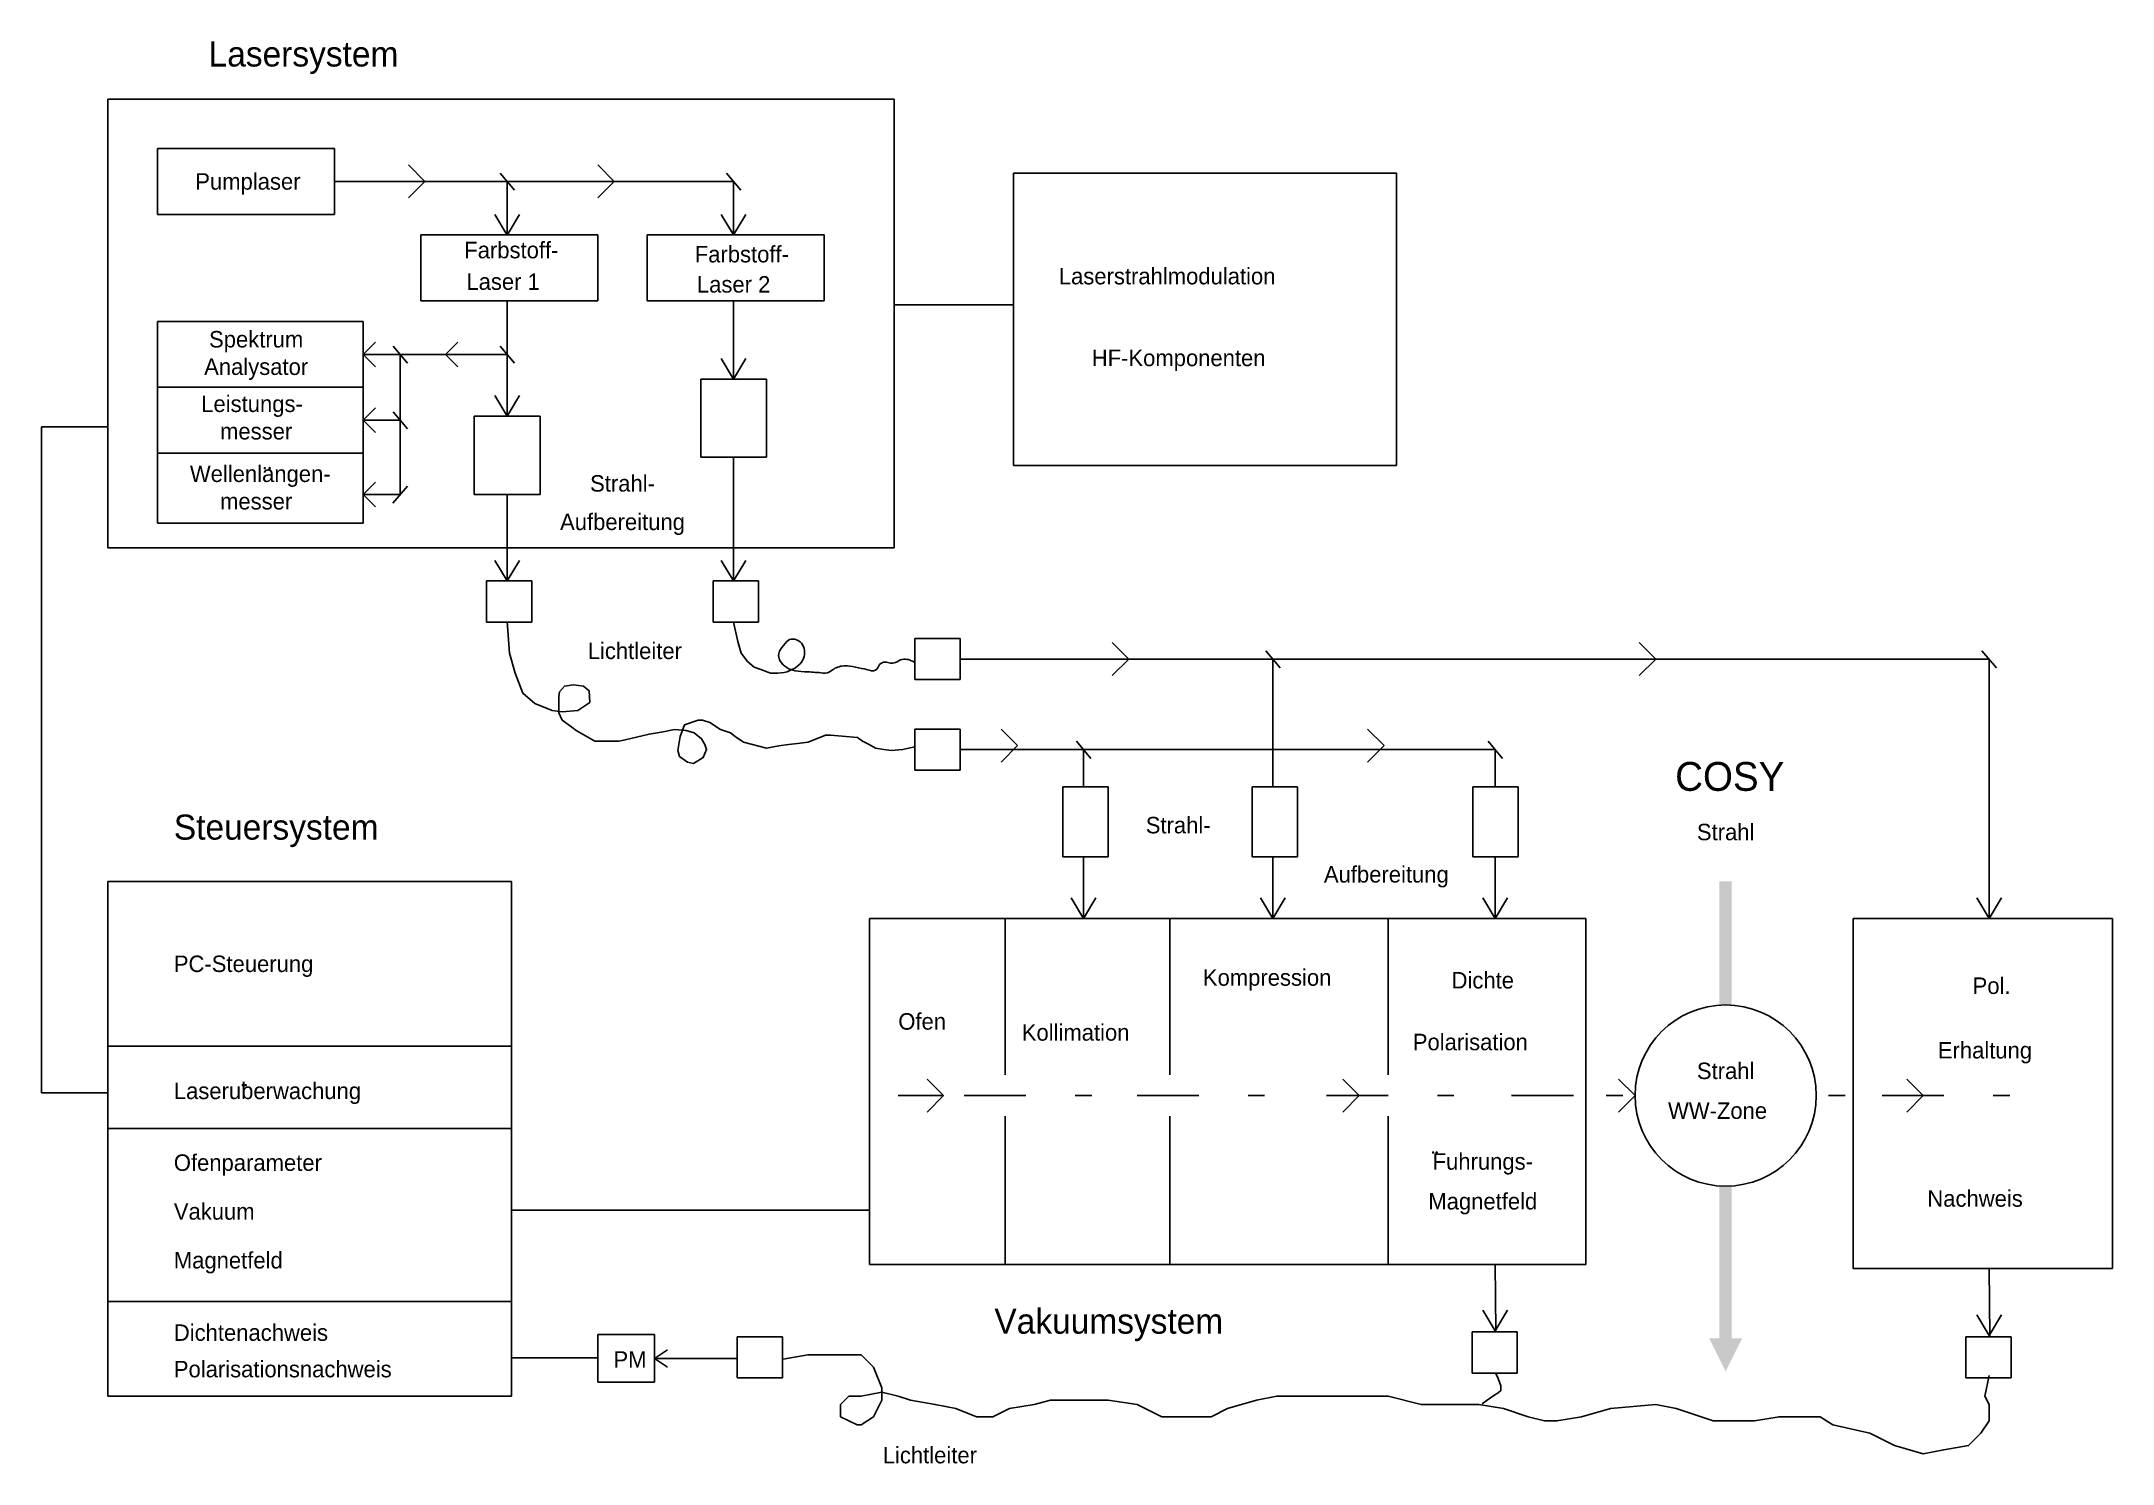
# Model space of a CAD drawing. Extents: x -32.4 to 17.9, y -8.5 to 26.
import ezdxf
from ezdxf.enums import TextEntityAlignment as Align

# ---------------------------------------------------------------- set-up
doc = ezdxf.new("R2010")
doc.units = 0
doc.layers.get('0').update_dxf_attribs({"linetype": 'CONTINUOUS'})

# ---------------------------------------------------------------- blocks, each defined once
blk = doc.blocks.new('RECTANG')
at = {"color": 0}
for p, q in [((1, 1), (0, 1)), ((0, 1), (0, 0)), ((1, 0), (1, 1)), ((0, 0), (1, 0))]:
    blk.add_line(p, q, dxfattribs=at)

msp = doc.modelspace()

# ---------------------------------------------------------------- linework, layer by layer
at = {"color": 0}
for p, q in [((-23.1, 22.6), (-23.5, 23)), ((-21.273, 22.803), (-20.922, 22.389)), ((-18.5, 22.6), (-18.9, 23)), ((-15.773, 22.803), (-15.422, 22.389)), ((-25.3, 22.6), (-15.6, 22.6)), ((-23.1, 22.6), (-23.5, 22.2)), ((-21.1, 22.6), (-21.1, 21.3)), ((-18.5, 22.6), (-18.9, 22.2)), ((-15.6, 22.6), (-15.6, 21.3)), ((-21.1, 21.297), (-21.4, 21.797)), ((-21.1, 21.297), (-20.8, 21.797)), ((-15.6, 21.3), (-15.9, 21.8)), ((-15.6, 21.3), (-15.3, 21.8)), ((-21.1, 19.7), (-21.1, 16.9)), ((-15.6, 19.7), (-15.6, 17.8)), ((-8.8, 19.6), (-11.7, 19.6)), ((-24.6, 18.4), (-24.3, 18.7)), ((-22.6, 18.4), (-22.3, 18.7)), ((-21.1, 18.4), (-24.6, 18.4)), ((-24.6, 18.4), (-24.3, 18.1)), ((-23.873, 18.603), (-23.522, 18.189)), ((-23.7, 18.4), (-23.7, 15)), ((-22.6, 18.4), (-22.3, 18.1)), ((-21.273, 18.603), (-20.922, 18.189)), ((-15.6, 17.8), (-15.9, 18.3)), ((-15.6, 17.8), (-15.3, 18.3)), ((-29.6, 17.6), (-24.6, 17.6)), ((-21.1, 16.9), (-21.4, 17.4)), ((-21.1, 16.9), (-20.8, 17.4)), ((-32.417, 0.466), (-32.417, 16.637)), ((-32.417, 16.637), (-30.8, 16.637)), ((-24.6, 16.8), (-24.3, 17.1)), ((-23.7, 16.8), (-24.6, 16.8)), ((-24.6, 16.8), (-24.3, 16.5)), ((-23.873, 17.003), (-23.522, 16.589)), ((-29.6, 16), (-24.6, 16)), ((-15.6, 15.9), (-15.6, 12.9)), ((-24.6, 15), (-24.3, 15.3)), ((-23.527, 15.203), (-23.878, 14.789)), ((-23.7, 15), (-24.6, 15)), ((-24.6, 15), (-24.3, 14.7)), ((-21.1, 15), (-21.1, 12.9)), ((-21.1, 12.897), (-21.4, 13.397)), ((-21.1, 12.897), (-20.8, 13.397)), ((-15.6, 12.897), (-15.9, 13.397)), ((-15.6, 12.897), (-15.3, 13.397)), ((-6, 11), (-6.4, 11.4)), ((-2.673, 11.203), (-2.322, 10.789)), ((6.8, 11), (6.4, 11.4)), ((14.727, 11.203), (15.078, 10.789)), ((-10.1, 11), (14.9, 11)), ((-6, 11), (-6.4, 10.6)), ((-2.5, 11), (-2.5, 7.9)), ((6.8, 11), (6.4, 10.6)), ((14.9, 11), (14.9, 4.7)), ((-8.7, 8.9), (-9.1, 9.3)), ((0.2, 8.9), (-0.2, 9.3)), ((-10.1, 8.8), (2.9, 8.8)), ((-8.7, 8.9), (-9.1, 8.5)), ((-7.273, 9.003), (-6.922, 8.589)), ((-7.1, 8.8), (-7.1, 7.9)), ((0.2, 8.9), (-0.2, 8.5)), ((2.727, 9.003), (3.078, 8.589)), ((2.9, 8.8), (2.9, 7.9)), ((-7.1, 6.2), (-7.1, 4.7)), ((-2.5, 6.2), (-2.5, 4.7)), ((2.9, 6.2), (2.9, 4.7)), ((-7.1, 4.7), (-7.4, 5.2)), ((-7.1, 4.7), (-6.8, 5.2)), ((-2.5, 4.7), (-2.8, 5.2)), ((-2.5, 4.7), (-2.2, 5.2)), ((2.9, 4.7), (2.6, 5.2)), ((2.9, 4.7), (3.2, 5.2)), ((14.9, 4.7), (14.6, 5.2)), ((14.9, 4.7), (15.2, 5.2)), ((-9, 4.7), (-9, 0.9)), ((-5, 4.7), (-5, 0.9)), ((0.3, 4.7), (0.3, 0.9)), ((-30.8, 1.6), (-21, 1.6)), ((-10.5, 0.4), (-10.9, 0.8)), ((-0.4, 0.4), (-0.8, 0.8)), ((6.3, 0.4), (5.9, 0.8)), ((13.3, 0.4), (12.9, 0.8)), ((-30.8, 0.466), (-32.417, 0.466)), ((-10.5, 0.4), (-11.6, 0.4)), ((-10.5, 0.4), (-10.9, 0)), ((-10, 0.4), (-8.5, 0.4)), ((-7.3, 0.4), (-6.9, 0.4)), ((-5.8, 0.4), (-4.3, 0.4)), ((-3.1, 0.4), (-2.7, 0.4)), ((-1.2, 0.4), (0.3, 0.4)), ((-0.4, 0.4), (-0.8, 0)), ((1.5, 0.4), (1.9, 0.4)), ((3.3, 0.4), (4.8, 0.4)), ((5.6, 0.4), (6, 0.4)), ((6.3, 0.4), (5.9, 0)), ((11, 0.4), (11.4, 0.4)), ((12.3, 0.4), (13.8, 0.4)), ((13.3, 0.4), (12.9, 0)), ((15, 0.4), (15.4, 0.4)), ((-30.8, -0.4), (-21, -0.4)), ((-9, -3.7), (-9, -0.1)), ((-5, -3.7), (-5, -0.1)), ((0.3, -3.7), (0.3, -0.1)), ((-20.991, -2.382), (-12.317, -2.382)), ((2.902, -3.684), (2.919, -5.317)), ((14.9, -3.8), (14.917, -5.432)), ((-30.8, -4.6), (-21, -4.6)), ((2.902, -5.312), (2.602, -4.812)), ((2.902, -5.312), (3.202, -4.812)), ((14.9, -5.427), (14.6, -4.927)), ((14.9, -5.427), (15.2, -4.927)), ((-18.9, -5.973), (-21, -5.973)), ((-17.524, -5.985), (-17.209, -5.777)), ((-15.51, -5.985), (-17.524, -5.985)), ((-17.524, -5.985), (-17.209, -6.193))]:
    msp.add_line(p, q, dxfattribs=at)
for points in [[(-21.103, 11.913), (-21.044, 11.144), (-20.904, 10.66), (-20.725, 10.175), (-20.426, 9.919), (-20.007, 9.748), (-19.768, 9.719), (-19.389, 9.748), (-19.09, 9.947), (-19.11, 10.232), (-19.249, 10.346), (-19.488, 10.375), (-19.708, 10.346), (-19.827, 10.204), (-19.847, 10.09), (-19.847, 9.89), (-19.847, 9.691), (-19.768, 9.52), (-19.528, 9.349), (-19.429, 9.264), (-18.97, 9.007), (-18.811, 9.007), (-18.631, 9.007), (-18.392, 9.007), (-18.232, 9.036), (-17.654, 9.178), (-17.315, 9.235), (-17.036, 9.292), (-16.757, 9.264), (-16.558, 9.207), (-16.378, 9.064), (-16.298, 8.922), (-16.259, 8.808), (-16.338, 8.608), (-16.578, 8.466), (-16.717, 8.494), (-16.917, 8.637), (-16.956, 8.779), (-16.897, 9.121), (-16.797, 9.406), (-16.458, 9.52), (-16.358, 9.52), (-16.179, 9.463), (-15.92, 9.292), (-15.68, 9.207), (-15.561, 9.121), (-15.361, 8.979), (-14.803, 8.836), (-14.504, 8.893), (-14.265, 8.922), (-14.045, 8.95), (-13.786, 8.979), (-13.368, 9.15), (-13.248, 9.15), (-12.59, 9.093), (-12.47, 9.007), (-12.311, 8.922), (-12.151, 8.836), (-11.952, 8.808), (-11.773, 8.779), (-11.493, 8.808), (-11.354, 8.836), (-11.194, 8.865)], [(-14.4, -6), (-13.8, -5.9), (-13.3, -5.9), (-12.5, -5.9), (-12.2, -6.2), (-12, -6.7), (-12, -7), (-12.2, -7.4), (-12.5, -7.6), (-12.6, -7.6), (-13, -7.4), (-13, -7.1), (-12.8, -6.9), (-12.5, -6.9), (-12, -6.8), (-11.6, -6.9), (-11.3, -7), (-10.7, -7.1), (-10.2, -7.2), (-9.7, -7.4), (-9.3, -7.4), (-8.9, -7.2), (-8.3, -7.1), (-7.9, -7), (-7.1, -7), (-6.5, -7), (-5.8, -7.1), (-5.2, -7.4), (-4.7, -7.4), (-4.4, -7.4), (-4, -7.4), (-3.6, -7.2), (-2.9, -7), (-2.4, -6.9), (-1.9, -6.9), (-0.2, -6.9), (0.3, -6.9), (1.1, -7.1), (1.5, -7.1), (2, -7.1), (2.5, -7.1), (3.1, -7.2), (3.7, -7.4), (4.1, -7.5), (4.4, -7.5), (5, -7.4), (5.7, -7.2), (6.8, -7.1), (7.3, -7.2), (8.2, -7.5), (8.8, -7.5), (9.2, -7.5), (9.8, -7.4), (10.8, -7.4), (11.1, -7.6), (12, -7.8), (12.6, -8.1), (13.3, -8.3), (13.8, -8.2), (14.4, -8.1), (14.7, -7.8), (14.9, -7.5), (14.9, -7.1), (14.8, -6.9), (14.9, -6.4)], [(2.913, -6.353), (2.975, -6.471), (3.037, -6.647), (3.037, -6.765), (2.975, -6.823), (2.872, -6.882), (2.79, -6.941), (2.708, -7), (2.585, -7.088)]]:
    msp.add_lwpolyline(points, dxfattribs=at)
msp.add_lwpolyline([(-15.6, 11.9), (-15.501, 11.429), (-15.421, 11.144), (-15.262, 10.945), (-15.102, 10.802), (-14.943, 10.745), (-14.703, 10.66), (-14.524, 10.66, 0.202981), (-13.986, 10.888, 0.258986), (-13.886, 11.258, 0.332565), (-14.165, 11.486, 0.218519), (-14.305, 11.429, 0.039169), (-14.464, 11.229, 0.307309), (-14.464, 10.945, 0.207223), (-14.105, 10.717, 0.031107), (-13.806, 10.688, -0.021145), (-13.427, 10.66, 0.200488), (-13.228, 10.717, -0.130666), (-12.969, 10.831, -0.077348), (-12.789, 10.831, -0.016946), (-12.49, 10.774, -0.005823), (-12.251, 10.717, 0.386362), (-12.092, 10.802, -0.413856), (-11.852, 10.916, 0.233499), (-11.613, 10.945, -0.245948), (-11.314, 10.973, -0.028604), (-11.194, 10.916, -0.028604)], format="xyb", dxfattribs=at)
for centre, radius in [((-26.988, 15.637), 0.0138), ((-26.873, 15.637), 0.0138), ((8.5, 0.4), 2.2), ((-27.523, 0.652), 0.0138), ((-27.452, 0.652), 0.0138), ((1.395, -0.982), 0.0138), ((1.478, -0.982), 0.0138)]:
    msp.add_circle(centre, radius, dxfattribs=at)
for points in [[(8.5, -6.3), (8.5, -5.5), (8.1, -5.5)], [(8.5, -6.3), (8.5, -5.5), (8.9, -5.5)]]:
    msp.add_solid(points, dxfattribs=at)
for points in [[(8.65, 5.6), (8.35, 5.6), (8.65, 2.6), (8.35, 2.6)], [(8.65, -1.8), (8.35, -1.8), (8.65, -5.5), (8.35, -5.5)]]:
    msp.add_trace(points, dxfattribs=at)

# ---------------------------------------------------------------- block references
for p, xscale, yscale, zscale in [((-30.8, 13.7), 19.1, 10.9, 19.1), ((-29.6, 21.8), 4.300000000000001, 1.6, 4.300000000000001), ((-8.8, 15.7), 9.3, 7.099999999999998, 9.3), ((-23.2, 19.7), 4.300000000000001, 1.6, 4.300000000000001), ((-17.7, 19.7), 4.300000000000001, 1.6, 4.300000000000001), ((-29.6, 14.3), 5, 4.900000000000002, 5), ((-16.4, 15.9), 1.599999999999998, 1.9, 1.599999999999998), ((-21.9, 15), 1.599999999999998, 1.9, 1.599999999999998), ((-7.6, 6.2), 1.1, 1.699999999999999, 1.1), ((-3, 6.2), 1.1, 1.699999999999999, 1.1), ((2.36, 6.2), 1.1, 1.699999999999999, 1.1), ((-30.8, -6.9), 9.8, 12.5, 9.8), ((-12.3, -3.7), 17.4, 8.4, 17.4), ((11.6, -3.8), 6.300000000000001, 8.5, 6.300000000000001), ((-18.9, -6.559), 1.37813197059036, 1.158439346066217, 1.37813197059036)]:
    msp.add_blockref('RECTANG', p, dxfattribs=dict(at, xscale=xscale, yscale=yscale, zscale=zscale))
at = {"color": 0, "xscale": 1.100000000000001, "zscale": 1.100000000000001}
for p in [(-21.6, 11.9), (-16.1, 11.9), (-11.2, 10.5), (-11.2, 8.3), (-15.515, -6.456), (2.339, -6.34), (14.337, -6.456)]:
    msp.add_blockref('RECTANG', p, dxfattribs=at)

# ---------------------------------------------------------------- texts
at = {"color": 0}
for s, height, p in [('Lasersystem', 0.60828, (-28.355, 25.391)), ('Laserstrahlmodulation', 0.4, (-7.7, 20.1)), ('HF-Komponenten', 0.4, (-6.9, 18.114)), ('Steuersystem', 0.60828, (-29.2, 6.615)), ('PC-Steuerung', 0.4, (-29.2, 3.4)), ('Kompression', 0.4, (-4.2, 3.067)), ('Pol.', 0.4, (14.5, 2.867)), ('Ofen', 0.4, (-11.6, 2)), ('Kollimation', 0.4, (-8.6, 1.733)), ('Polarisation', 0.4, (0.9, 1.5)), ('Laseruberwachung', 0.4, (-29.2, 0.314)), ('WW-Zone', 0.4, (7.1, -0.167)), ('Ofenparameter', 0.4, (-29.2, -1.429)), ('Nachweis', 0.4, (13.4, -2.3)), ('Vakuum', 0.4, (-29.2, -2.614)), ('Magnetfeld', 0.4, (-29.2, -3.8)), ('Vakuumsystem', 0.60828, (-9.266, -5.383)), ('Dichtenachweis', 0.4, (-29.2, -5.557)), ('Polarisationsnachweis', 0.4, (-29.2, -6.443)), ('PM', 0.4, (-18.519, -6.21))]:
    msp.add_text(s, height=height, dxfattribs=at).set_placement(p)
for s, height, p in [('Pumplaser', 0.4, (-27.4, 22.4)), ('Farbstoff-', 0.4, (-21, 20.733)), ('Farbstoff-', 0.4, (-15.4, 20.633)), ('Laser 1', 0.4, (-21.2, 19.967)), ('Laser 2', 0.4, (-15.6, 19.9)), ('Spektrum', 0.4, (-27.2, 18.567)), ('Analysator', 0.4, (-27.2, 17.9)), ('Leistungs-', 0.4, (-27.3, 17)), ('messer', 0.4, (-27.2, 16.333)), ('Wellenlangen-', 0.4, (-27.1, 15.3)), ('Strahl-', 0.4, (-18.3, 15.067)), ('messer', 0.4, (-27.2, 14.633)), ('Aufbereitung', 0.4, (-18.3, 14.133)), ('Lichtleiter', 0.4, (-18, 11)), ('COSY', 0.7, (8.6, 7.8)), ('Strahl-', 0.4, (-4.8, 6.767)), ('Strahl', 0.4, (8.5, 6.6)), ('Aufbereitung', 0.4, (0.257, 5.573)), ('Dichte', 0.4, (2.6, 3)), ('Erhaltung', 0.4, (14.8, 1.3)), ('Strahl', 0.4, (8.5, 0.8)), ('Fuhrungs-', 0.4, (2.6, -1.4)), ('Magnetfeld', 0.4, (2.6, -2.367)), ('Lichtleiter', 0.4, (-10.833, -8.532))]:
    msp.add_text(s, height=height, dxfattribs=at).set_placement(p, align=Align.CENTER)

doc.saveas('drawing.dxf')
